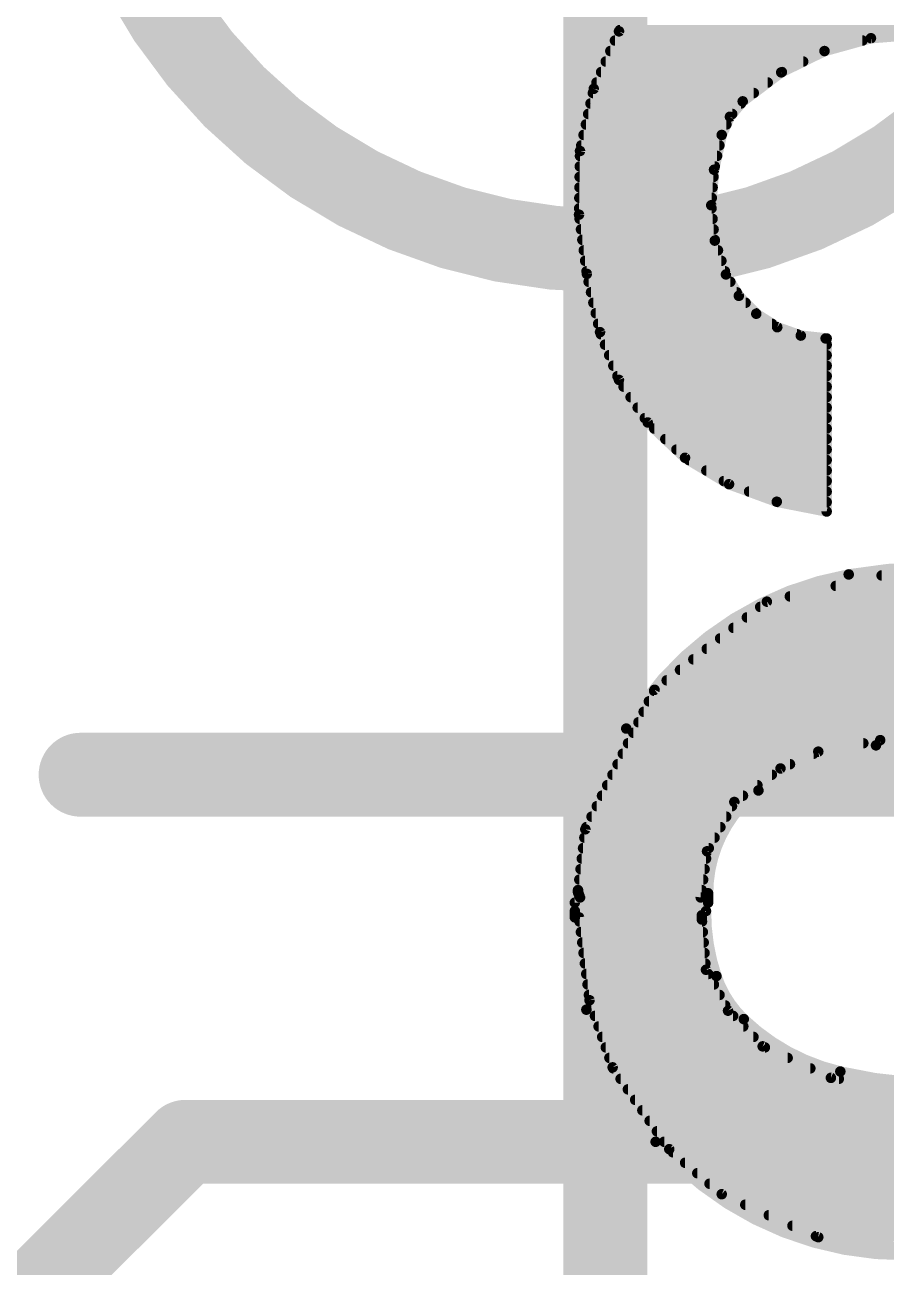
# Model space of a CAD drawing. Extents: x -3.8 to 20.4, y -11.4 to 31.9.
# Drawn here: x 2.405 to 4.49, y 8.967 to 11.976 of the extents above; entities that cross this region are included whole.
import ezdxf

# ---------------------------------------------------------------- set-up
doc = ezdxf.new("R2010")
doc.units = 0
for name, color, linetype in [('1', 12, 'CONTINUOUS'), ('16', 132, 'CONTINUOUS'), ('21', 41, 'CONTINUOUS'), ('22', 40, 'CONTINUOUS')]:
    doc.layers.add(name, color=color, linetype=linetype)

msp = doc.modelspace()

# ---------------------------------------------------------------- linework, layer by layer
at = {"layer": '1', "const_width": 0.2032}
msp.add_lwpolyline([(3.81, 1.27), (3.81, 24.13)], dxfattribs=at)
at = {"layer": '16', "const_width": 0.2032}
for points in [[(2.794, 9.271), (1.905, 8.382)], [(15.494, 9.271), (2.794, 9.271)]]:
    msp.add_lwpolyline(points, dxfattribs=at)
at = {"layer": '16', "const_width": 0.1016}
for points in [[(2.794, 9.3218, 1), (2.794, 9.2202)], [(2.8299, 9.2351, 1), (2.7581, 9.3069)]]:
    msp.add_lwpolyline(points, format="xyb", dxfattribs=at)
at = {"layer": '21'}
for points, const_width in [([(3.81, 11.43, 1), (3.81, 13.97, 1), (3.81, 11.43)], 0.2032), ([(2.54, 10.2108, 1), (2.54, 10.1092)], 0.1016)]:
    msp.add_lwpolyline(points, format="xyb", dxfattribs=dict(at, const_width=const_width))
at = {"layer": '21', "const_width": 0.2032}
msp.add_lwpolyline([(5.05, 10.16), (2.54, 10.16)], dxfattribs=at)
at = {"layer": '22', "const_width": 0.0254}
for points in [[(3.9298, 12.0852), (3.8432, 11.9603)], [(3.8454, 11.9634), (5.345, 11.9634)], [(3.8432, 11.9603), (3.7821, 11.8212)], [(3.8334, 11.938), (4.4326, 11.938)], [(4.3406, 11.9126), (4.4531, 11.9437)], [(4.4531, 11.9437), (4.5695, 11.9532)], [(3.8223, 11.9126), (4.3407, 11.9126)], [(4.2359, 11.861), (4.3406, 11.9126)], [(3.8111, 11.8872), (4.2891, 11.8872)], [(3.7999, 11.8618), (4.2376, 11.8618)], [(4.1427, 11.7907), (4.2359, 11.861)], [(3.7821, 11.8212), (3.7489, 11.6706)], [(3.7888, 11.8364), (4.2033, 11.8364)], [(3.7742, 11.7856), (4.1385, 11.7856)], [(3.7799, 11.811), (4.1696, 11.811)], [(4.1117, 11.7535), (4.1427, 11.7907)], [(3.7686, 11.7602), (4.1173, 11.7602)], [(4.0919, 11.7094), (4.1117, 11.7535)], [(3.763, 11.7348), (4.1033, 11.7348)], [(3.7574, 11.7094), (4.0919, 11.7094)], [(4.0733, 11.6252), (4.0919, 11.7094)], [(3.7489, 11.6706), (3.7465, 11.5164)], [(3.7518, 11.684), (4.0863, 11.684)], [(3.7483, 11.6332), (4.0751, 11.6332)], [(3.7487, 11.6586), (4.0807, 11.6586)], [(3.7479, 11.6078), (4.0719, 11.6078)], [(4.0665, 11.5392), (4.0733, 11.6252)], [(3.7475, 11.5824), (4.0699, 11.5824)], [(3.7471, 11.557), (4.0679, 11.557)], [(3.7465, 11.5164), (3.7654, 11.373)], [(3.7467, 11.5316), (4.0673, 11.5316)], [(4.0751, 11.4534), (4.0665, 11.5392)], [(3.7478, 11.5062), (4.0698, 11.5062)], [(3.7512, 11.4808), (4.0723, 11.4808)], [(3.7545, 11.4554), (4.0749, 11.4554)], [(4.1021, 11.3716), (4.0751, 11.4534)], [(3.7579, 11.43), (4.0828, 11.43)], [(3.7612, 11.4046), (4.0912, 11.4046)], [(3.7646, 11.3792), (4.0996, 11.3792)], [(3.7654, 11.373), (3.7973, 11.2319)], [(4.1333, 11.3198), (4.1021, 11.3716)], [(3.7697, 11.3538), (4.1128, 11.3538)], [(3.7755, 11.3284), (4.1282, 11.3284)], [(3.7812, 11.303), (4.1497, 11.303)], [(4.1755, 11.2765), (4.1333, 11.3198)], [(3.787, 11.2776), (4.1744, 11.2776)], [(4.2264, 11.2438), (4.1755, 11.2765)], [(3.7927, 11.2522), (4.2133, 11.2522)], [(4.2833, 11.2235), (4.2264, 11.2438)], [(3.7973, 11.2319), (3.8431, 11.1162)], [(3.7993, 11.2268), (4.274, 11.2268)], [(4.3434, 11.2166), (4.2833, 11.2235)], [(4.3459, 11.2166), (4.3434, 11.2166)], [(4.3459, 10.7975), (4.3459, 11.2166)], [(3.8094, 11.2014), (4.3459, 11.2014)], [(3.8194, 11.176), (4.3459, 11.176)], [(3.8295, 11.1506), (4.3459, 11.1506)], [(3.8395, 11.1252), (4.3459, 11.1252)], [(3.8431, 11.1162), (3.9128, 11.0132)], [(3.8542, 11.0998), (4.3459, 11.0998)], [(3.8714, 11.0744), (4.3459, 11.0744)], [(3.8885, 11.049), (4.3459, 11.049)], [(3.9057, 11.0236), (4.3459, 11.0236)], [(3.9128, 11.0132), (4.003, 10.9276)], [(3.9286, 10.9982), (4.3459, 10.9982)], [(3.9554, 10.9728), (4.3459, 10.9728)], [(3.9822, 10.9474), (4.3459, 10.9474)], [(4.003, 10.9276), (4.1097, 10.8636)], [(4.0124, 10.922), (4.3459, 10.922)], [(4.0547, 10.8966), (4.3459, 10.8966)], [(4.097, 10.8712), (4.3459, 10.8712)], [(4.1097, 10.8636), (4.2252, 10.8211)], [(4.1581, 10.8458), (4.3459, 10.8458)], [(4.2252, 10.8211), (4.3459, 10.7975)], [(4.229, 10.8204), (4.3459, 10.8204)], [(4.5568, 10.6604), (4.2012, 10.5791)], [(4.4789, 10.6426), (4.6702, 10.6426)], [(4.3678, 10.6172), (4.832, 10.6172)], [(4.2012, 10.5791), (3.9294, 10.3657)], [(4.2568, 10.5918), (4.9572, 10.5918)], [(4.185, 10.5664), (4.9967, 10.5664)], [(4.1527, 10.541), (5.0362, 10.541)], [(4.088, 10.4902), (5.1153, 10.4902)], [(4.1203, 10.5156), (5.0758, 10.5156)], [(4.0556, 10.4648), (5.1548, 10.4648)], [(4.0233, 10.4394), (5.1943, 10.4394)], [(3.9909, 10.414), (5.2102, 10.414)], [(3.9586, 10.3886), (5.226, 10.3886)], [(3.9294, 10.3657), (3.7617, 10.0279)], [(3.9156, 10.3378), (5.2578, 10.3378)], [(3.9282, 10.3632), (5.2419, 10.3632)], [(3.9029, 10.3124), (5.2737, 10.3124)], [(3.8903, 10.287), (5.2895, 10.287)], [(3.8777, 10.2616), (5.3054, 10.2616)], [(4.4755, 10.2438), (4.6634, 10.2489)], [(3.8651, 10.2362), (4.4347, 10.2362)], [(4.3256, 10.2159), (4.4755, 10.2438)], [(3.8525, 10.2108), (4.3141, 10.2108)], [(4.2342, 10.1752), (4.3256, 10.2159)], [(3.8273, 10.16), (4.2133, 10.16)], [(3.8399, 10.1854), (4.2571, 10.1854)], [(4.1224, 10.094), (4.2342, 10.1752)], [(3.8147, 10.1346), (4.1783, 10.1346)], [(3.8021, 10.1092), (4.1433, 10.1092)], [(3.7895, 10.0838), (4.1168, 10.0838)], [(4.0564, 9.9746), (4.1224, 10.094)], [(3.7768, 10.0584), (4.1027, 10.0584)], [(3.7617, 10.0279), (3.744, 9.8806)], [(3.7593, 10.0076), (4.0746, 10.0076)], [(3.7642, 10.033), (4.0887, 10.033)], [(3.7562, 9.9822), (4.0606, 9.9822)], [(3.7532, 9.9568), (4.054, 9.9568)], [(4.0411, 9.8628), (4.0564, 9.9746)], [(3.7501, 9.9314), (4.0505, 9.9314)], [(3.7471, 9.906), (4.047, 9.906)], [(3.744, 9.8806), (3.744, 9.8755)], [(3.744, 9.8806), (4.0435, 9.8806)], [(3.744, 9.8755), (3.749, 9.8628)], [(3.749, 9.8628), (4.0411, 9.8628)], [(4.0589, 9.8501), (4.0589, 9.873)], [(3.7363, 9.8501), (4.0589, 9.8501)], [(4.0538, 9.8298), (3.7363, 9.8298)], [(3.7363, 9.8298), (3.7363, 9.8146)], [(4.0437, 9.8196), (3.7465, 9.8146)], [(3.7465, 9.8146), (3.7719, 9.6139)], [(3.7478, 9.8044), (4.0441, 9.8044)], [(4.0437, 9.8095), (4.0437, 9.8196)], [(4.0538, 9.6876), (4.0437, 9.8095)], [(3.751, 9.779), (4.0462, 9.779)], [(3.7542, 9.7536), (4.0483, 9.7536)], [(3.7574, 9.7282), (4.0504, 9.7282)], [(3.7606, 9.7028), (4.0525, 9.7028)], [(3.7639, 9.6774), (4.0593, 9.6774)], [(4.1072, 9.5885), (4.0538, 9.6876)], [(3.7671, 9.652), (4.073, 9.652)], [(3.7703, 9.6266), (4.0867, 9.6266)], [(3.7719, 9.6139), (3.8278, 9.4513)], [(3.7763, 9.6012), (4.1004, 9.6012)], [(4.191, 9.5021), (4.1072, 9.5885)], [(3.785, 9.5758), (4.1195, 9.5758)], [(3.7937, 9.5504), (4.1442, 9.5504)], [(3.8025, 9.525), (4.1688, 9.525)], [(3.8112, 9.4996), (4.1964, 9.4996)], [(4.3561, 9.4259), (4.191, 9.5021)], [(3.8199, 9.4742), (4.2515, 9.4742)], [(3.8278, 9.4513), (3.9649, 9.2532)], [(3.8295, 9.4488), (4.3065, 9.4488)], [(3.8471, 9.4234), (4.3754, 9.4234)], [(4.5517, 9.4005), (4.3561, 9.4259)], [(3.8647, 9.398), (5.3095, 9.398)], [(3.8823, 9.3726), (5.2916, 9.3726)], [(3.8998, 9.3472), (5.2737, 9.3472)], [(3.9174, 9.3218), (5.2558, 9.3218)], [(3.935, 9.2964), (5.2353, 9.2964)], [(3.9526, 9.271), (5.211, 9.271)], [(3.9649, 9.2532), (4.0919, 9.144)], [(3.9737, 9.2456), (5.1867, 9.2456)], [(4.0033, 9.2202), (5.1624, 9.2202)], [(4.0328, 9.1948), (5.1381, 9.1948)], [(4.0624, 9.1694), (5.1024, 9.1694)], [(4.0919, 9.144), (4.3256, 9.0399)], [(4.0919, 9.144), (5.062, 9.144)], [(4.1489, 9.1186), (5.0215, 9.1186)], [(4.2059, 9.0932), (4.9557, 9.0932)], [(4.263, 9.0678), (4.8645, 9.0678)], [(4.32, 9.0424), (4.7732, 9.0424)], [(4.3256, 9.0399), (4.5441, 9.0119)]]:
    msp.add_lwpolyline(points, dxfattribs=at)
at = {"layer": '22'}
for points, const_width in [([(3.8454, 11.9697, 1), (3.8454, 11.9571)], 0.0127), ([(3.8334, 11.9444, 1), (3.8334, 11.9317)], 0.0127), ([(3.838, 11.9639, 1), (3.8485, 11.9567)], 0.0127), ([(3.8491, 11.9578, 1), (3.8374, 11.9629)], 0.0127), ([(4.4326, 11.9317, 1), (4.4326, 11.9444)], 0.0127), ([(4.4526, 11.95, 1), (4.4537, 11.9374)], 0.0127), ([(4.4548, 11.9376, 1), (4.4515, 11.9498)], 0.0127), ([(3.8223, 11.919, 1), (3.8223, 11.9063)], 0.0127), ([(4.3389, 11.9187, 1), (4.3423, 11.9065)], 0.0127), ([(4.3434, 11.9069, 1), (4.3378, 11.9183)], 0.0127), ([(4.3407, 11.9063, 1), (4.3407, 11.919)], 0.0127), ([(3.8111, 11.8935, 1), (3.8111, 11.8809)], 0.0127), ([(4.2891, 11.8809, 1), (4.2891, 11.8935)], 0.0127), ([(3.7999, 11.8681, 1), (3.7999, 11.8555)], 0.0127), ([(4.2331, 11.8667, 1), (4.2387, 11.8553)], 0.0127), ([(4.2397, 11.8559, 1), (4.2321, 11.8661)], 0.0127), ([(4.2376, 11.8555, 1), (4.2376, 11.8681)], 0.0127), ([(3.7763, 11.8238, 1), (3.7879, 11.8186)], 0.0127), ([(3.7883, 11.8198, 1), (3.7759, 11.8226)], 0.0127), ([(3.7888, 11.8428, 1), (3.7888, 11.8301)], 0.0127), ([(4.2033, 11.8301, 1), (4.2033, 11.8428)], 0.0127), ([(3.7742, 11.7919, 1), (3.7742, 11.7793)], 0.0127), ([(3.7799, 11.8173, 1), (3.7799, 11.8047)], 0.0127), ([(4.1389, 11.7958, 1), (4.1465, 11.7856)], 0.0127), ([(4.1476, 11.7866, 1), (4.1378, 11.7948)], 0.0127), ([(4.1385, 11.7793, 1), (4.1385, 11.7919)], 0.0127), ([(4.1696, 11.8047, 1), (4.1696, 11.8173)], 0.0127), ([(3.7686, 11.7666, 1), (3.7686, 11.7539)], 0.0127), ([(4.1069, 11.7576, 1), (4.1166, 11.7495)], 0.0127), ([(4.1175, 11.7509, 1), (4.1059, 11.7561)], 0.0127), ([(4.1173, 11.7539, 1), (4.1173, 11.7666)], 0.0127), ([(3.763, 11.7411, 1), (3.763, 11.7285)], 0.0127), ([(4.1033, 11.7285, 1), (4.1033, 11.7411)], 0.0127), ([(3.7574, 11.7157, 1), (3.7574, 11.7031)], 0.0127), ([(4.0861, 11.712, 1), (4.0977, 11.7068)], 0.0127), ([(4.0981, 11.708, 1), (4.0857, 11.7108)], 0.0127), ([(4.0919, 11.7031, 1), (4.0919, 11.7157)], 0.0127), ([(3.7552, 11.6705, 1), (3.7425, 11.6707)], 0.0127), ([(3.7427, 11.672, 1), (3.7551, 11.6692)], 0.0127), ([(3.7518, 11.6904, 1), (3.7518, 11.6777)], 0.0127), ([(4.0863, 11.6777, 1), (4.0863, 11.6904)], 0.0127), ([(3.7483, 11.6395, 1), (3.7483, 11.6269)], 0.0127), ([(3.7487, 11.6649, 1), (3.7487, 11.6523)], 0.0127), ([(4.0751, 11.6269, 1), (4.0751, 11.6395)], 0.0127), ([(4.0807, 11.6523, 1), (4.0807, 11.6649)], 0.0127), ([(3.7479, 11.6142, 1), (3.7479, 11.6015)], 0.0127), ([(4.0797, 11.6247, 1), (4.067, 11.6257)], 0.0127), ([(4.0671, 11.6265, 1), (4.0795, 11.6238)], 0.0127), ([(4.0719, 11.6015, 1), (4.0719, 11.6142)], 0.0127), ([(3.7475, 11.5887, 1), (3.7475, 11.5761)], 0.0127), ([(4.0699, 11.5761, 1), (4.0699, 11.5887)], 0.0127), ([(3.7471, 11.5633, 1), (3.7471, 11.5507)], 0.0127), ([(4.0679, 11.5507, 1), (4.0679, 11.5633)], 0.0127), ([(3.7528, 11.5172, 1), (3.7402, 11.5156)], 0.0127), ([(3.7467, 11.538, 1), (3.7467, 11.5253)], 0.0127), ([(4.0728, 11.5398, 1), (4.0602, 11.5386)], 0.0127), ([(4.0602, 11.5397, 1), (4.0728, 11.5387)], 0.0127), ([(4.0673, 11.5253, 1), (4.0673, 11.538)], 0.0127), ([(3.7402, 11.5165, 1), (3.7528, 11.5163)], 0.0127), ([(3.7478, 11.5125, 1), (3.7478, 11.4999)], 0.0127), ([(3.7512, 11.4871, 1), (3.7512, 11.4745)], 0.0127), ([(4.0698, 11.4999, 1), (4.0698, 11.5125)], 0.0127), ([(4.0723, 11.4745, 1), (4.0723, 11.4871)], 0.0127), ([(3.7545, 11.4618, 1), (3.7545, 11.4491)], 0.0127), ([(4.0811, 11.4554, 1), (4.069, 11.4514)], 0.0127), ([(4.0749, 11.4491, 1), (4.0749, 11.4618)], 0.0127), ([(3.7579, 11.4363, 1), (3.7579, 11.4237)], 0.0127), ([(4.0688, 11.4528, 1), (4.0814, 11.4541)], 0.0127), ([(4.0828, 11.4237, 1), (4.0828, 11.4363)], 0.0127), ([(3.7612, 11.4109, 1), (3.7612, 11.3983)], 0.0127), ([(4.0912, 11.3983, 1), (4.0912, 11.4109)], 0.0127), ([(3.7646, 11.3856, 1), (3.7646, 11.3729)], 0.0127), ([(3.7716, 11.3744, 1), (3.7592, 11.3716)], 0.0127), ([(3.7591, 11.3722, 1), (3.7717, 11.3738)], 0.0127), ([(4.1075, 11.3749, 1), (4.0967, 11.3683)], 0.0127), ([(4.0961, 11.3696, 1), (4.1081, 11.3736)], 0.0127), ([(4.0996, 11.3729, 1), (4.0996, 11.3856)], 0.0127), ([(3.7697, 11.3601, 1), (3.7697, 11.3475)], 0.0127), ([(4.1128, 11.3475, 1), (4.1128, 11.3601)], 0.0127), ([(3.7755, 11.3347, 1), (3.7755, 11.3221)], 0.0127), ([(3.7812, 11.3094, 1), (3.7812, 11.2967)], 0.0127), ([(4.1379, 11.3242, 1), (4.1288, 11.3154)], 0.0127), ([(4.1279, 11.3165, 1), (4.1388, 11.3231)], 0.0127), ([(4.1282, 11.3221, 1), (4.1282, 11.3347)], 0.0127), ([(4.1497, 11.2967, 1), (4.1497, 11.3094)], 0.0127), ([(3.787, 11.284, 1), (3.787, 11.2713)], 0.0127), ([(4.1789, 11.2818, 1), (4.1721, 11.2711)], 0.0127), ([(4.1709, 11.272, 1), (4.18, 11.2809)], 0.0127), ([(4.1744, 11.2713, 1), (4.1744, 11.284)], 0.0127), ([(3.7927, 11.2585, 1), (3.7927, 11.2459)], 0.0127), ([(4.2133, 11.2459, 1), (4.2133, 11.2585)], 0.0127), ([(4.2285, 11.2498, 1), (4.2242, 11.2378)], 0.0127), ([(4.2229, 11.2384, 1), (4.2298, 11.2491)], 0.0127), ([(3.8032, 11.2342, 1), (3.7914, 11.2296)], 0.0127), ([(3.7911, 11.2305, 1), (3.8035, 11.2333)], 0.0127), ([(3.7993, 11.2332, 1), (3.7993, 11.2205)], 0.0127), ([(4.274, 11.2205, 1), (4.274, 11.2332)], 0.0127), ([(4.284, 11.2298, 1), (4.2826, 11.2172)], 0.0127), ([(4.2812, 11.2175, 1), (4.2855, 11.2295)], 0.0127), ([(4.3434, 11.2229, 1), (4.3434, 11.2103)], 0.0127), ([(4.3523, 11.2166, 1), (4.3396, 11.2166)], 0.0127), ([(4.3427, 11.2103, 1), (4.3441, 11.2229)], 0.0127), ([(4.3459, 11.2103, 1), (4.3459, 11.2229)], 0.0127), ([(3.8094, 11.2078, 1), (3.8094, 11.1951)], 0.0127), ([(4.3459, 11.1951, 1), (4.3459, 11.2078)], 0.0127), ([(3.8194, 11.1823, 1), (3.8194, 11.1697)], 0.0127), ([(3.8295, 11.157, 1), (3.8295, 11.1443)], 0.0127), ([(4.3459, 11.1697, 1), (4.3459, 11.1823)], 0.0127), ([(4.3459, 11.1443, 1), (4.3459, 11.157)], 0.0127), ([(3.8395, 11.1316, 1), (3.8395, 11.1189)], 0.0127), ([(4.3459, 11.1189, 1), (4.3459, 11.1316)], 0.0127), ([(3.8483, 11.1198, 1), (3.8378, 11.1127)], 0.0127), ([(3.8372, 11.1139, 1), (3.849, 11.1186)], 0.0127), ([(3.8542, 11.1061, 1), (3.8542, 11.0935)], 0.0127), ([(4.3459, 11.0935, 1), (4.3459, 11.1061)], 0.0127), ([(3.8714, 11.0808, 1), (3.8714, 11.0681)], 0.0127), ([(4.3459, 11.0681, 1), (4.3459, 11.0808)], 0.0127), ([(3.8885, 11.0554, 1), (3.8885, 11.0427)], 0.0127), ([(4.3459, 11.0427, 1), (4.3459, 11.0554)], 0.0127), ([(3.9057, 11.0299, 1), (3.9057, 11.0173)], 0.0127), ([(3.9171, 11.0178, 1), (3.9084, 11.0086)], 0.0127), ([(3.9075, 11.0096, 1), (3.918, 11.0167)], 0.0127), ([(4.3459, 11.0173, 1), (4.3459, 11.0299)], 0.0127), ([(3.9286, 11.0046, 1), (3.9286, 10.9919)], 0.0127), ([(3.9554, 10.9792, 1), (3.9554, 10.9665)], 0.0127), ([(4.3459, 10.9919, 1), (4.3459, 11.0046)], 0.0127), ([(4.3459, 10.9665, 1), (4.3459, 10.9792)], 0.0127), ([(3.9822, 10.9537, 1), (3.9822, 10.9411)], 0.0127), ([(4.3459, 10.9411, 1), (4.3459, 10.9537)], 0.0127), ([(4.0063, 10.9331, 1), (3.9998, 10.9222)], 0.0127), ([(3.9987, 10.923, 1), (4.0074, 10.9322)], 0.0127), ([(4.0124, 10.9284, 1), (4.0124, 10.9157)], 0.0127), ([(4.3459, 10.9157, 1), (4.3459, 10.9284)], 0.0127), ([(4.0547, 10.903, 1), (4.0547, 10.8903)], 0.0127), ([(4.3459, 10.8903, 1), (4.3459, 10.903)], 0.0127), ([(4.097, 10.8775, 1), (4.097, 10.8649)], 0.0127), ([(4.1119, 10.8696, 1), (4.1075, 10.8576)], 0.0127), ([(4.1064, 10.8582, 1), (4.113, 10.869)], 0.0127), ([(4.3459, 10.8649, 1), (4.3459, 10.8775)], 0.0127), ([(4.1581, 10.8521, 1), (4.1581, 10.8395)], 0.0127), ([(4.2264, 10.8274, 1), (4.2239, 10.8149)], 0.0127), ([(4.229, 10.8268, 1), (4.229, 10.8141)], 0.0127), ([(4.223, 10.8152, 1), (4.2274, 10.8271)], 0.0127), ([(4.3459, 10.8395, 1), (4.3459, 10.8521)], 0.0127), ([(4.3459, 10.8141, 1), (4.3459, 10.8268)], 0.0127), ([(4.3396, 10.7975, 1), (4.3523, 10.7975)], 0.0127), ([(4.3447, 10.7913, 1), (4.3471, 10.8037)], 0.0127), ([(4.3993, 10.6451, 0.2183), (3.8608, 10.2718)], 0.0254), ([(4.7828, 10.6477, 0.0851), (4.3993, 10.6451)], 0.0254), ([(4.3982, 10.6514, 1), (4.4004, 10.6388)], 0.0127), ([(4.4004, 10.6388, 1), (4.3982, 10.6514)], 0.0127), ([(4.4789, 10.6489, 1), (4.4789, 10.6363)], 0.0127), ([(4.3678, 10.6235, 1), (4.3678, 10.6109)], 0.0127), ([(4.1998, 10.5853, 1), (4.2026, 10.5729)], 0.0127), ([(4.2051, 10.5741, 1), (4.1973, 10.5841)], 0.0127), ([(4.2568, 10.5982, 1), (4.2568, 10.5855)], 0.0127), ([(4.185, 10.5727, 1), (4.185, 10.5601)], 0.0127), ([(4.1527, 10.5473, 1), (4.1527, 10.5347)], 0.0127), ([(4.088, 10.4965, 1), (4.088, 10.4839)], 0.0127), ([(4.1203, 10.522, 1), (4.1203, 10.5093)], 0.0127), ([(4.0556, 10.4711, 1), (4.0556, 10.4585)], 0.0127), ([(4.0233, 10.4458, 1), (4.0233, 10.4331)], 0.0127), ([(3.9909, 10.4203, 1), (3.9909, 10.4077)], 0.0127), ([(3.9586, 10.3949, 1), (3.9586, 10.3823)], 0.0127), ([(3.9156, 10.3441, 1), (3.9156, 10.3315)], 0.0127), ([(3.9282, 10.3696, 1), (3.9282, 10.3569)], 0.0127), ([(3.9255, 10.3707, 1), (3.9333, 10.3607)], 0.0127), ([(3.9351, 10.3629, 1), (3.9237, 10.3685)], 0.0127), ([(3.9029, 10.3187, 1), (3.9029, 10.3061)], 0.0127), ([(3.8903, 10.2934, 1), (3.8903, 10.2807)], 0.0127), ([(3.8608, 10.2718, 0.1246), (3.7363, 9.8501)], 0.0254), ([(3.8553, 10.275, 1), (3.8663, 10.2686)], 0.0127), ([(3.8663, 10.2686, 1), (3.8553, 10.275)], 0.0127), ([(3.8777, 10.2679, 1), (3.8777, 10.2553)], 0.0127), ([(3.8651, 10.2425, 1), (3.8651, 10.2299)], 0.0127), ([(4.4653, 10.2311, 0.1478), (4.1808, 10.1219)], 0.0254), ([(4.4347, 10.2299, 1), (4.4347, 10.2425)], 0.0127), ([(4.7117, 10.2286, 0.0416), (4.4653, 10.2311)], 0.0254), ([(4.4648, 10.2374, 1), (4.4658, 10.2248)], 0.0127), ([(4.4658, 10.2248, 1), (4.4648, 10.2374)], 0.0127), ([(4.4753, 10.2501, 1), (4.4757, 10.2375)], 0.0127), ([(4.4767, 10.2376, 1), (4.4743, 10.25)], 0.0127), ([(3.8525, 10.2172, 1), (3.8525, 10.2045)], 0.0127), ([(4.3141, 10.2045, 1), (4.3141, 10.2172)], 0.0127), ([(4.3244, 10.2221, 1), (4.3268, 10.2097)], 0.0127), ([(4.3282, 10.2101, 1), (4.323, 10.2217)], 0.0127), ([(3.8273, 10.1663, 1), (3.8273, 10.1537)], 0.0127), ([(3.8399, 10.1918, 1), (3.8399, 10.1791)], 0.0127), ([(4.2133, 10.1537, 1), (4.2133, 10.1663)], 0.0127), ([(4.2316, 10.181, 1), (4.2368, 10.1694)], 0.0127), ([(4.2379, 10.1701, 1), (4.2305, 10.1803)], 0.0127), ([(4.2571, 10.1791, 1), (4.2571, 10.1918)], 0.0127), ([(3.8147, 10.141, 1), (3.8147, 10.1283)], 0.0127), ([(4.1783, 10.1283, 1), (4.1783, 10.141)], 0.0127), ([(3.8021, 10.1156, 1), (3.8021, 10.1029)], 0.0127), ([(4.1808, 10.1219, 0.2316), (4.0589, 9.873)], 0.0254), ([(4.1433, 10.1029, 1), (4.1433, 10.1156)], 0.0127), ([(4.1769, 10.1269, 1), (4.1847, 10.1169)], 0.0127), ([(4.1847, 10.1169, 1), (4.1769, 10.1269)], 0.0127), ([(3.7895, 10.0901, 1), (3.7895, 10.0775)], 0.0127), ([(4.1187, 10.0991, 1), (4.1261, 10.0889)], 0.0127), ([(4.128, 10.0909, 1), (4.1168, 10.0971)], 0.0127), ([(4.1168, 10.0775, 1), (4.1168, 10.0901)], 0.0127), ([(3.7768, 10.0648, 1), (3.7768, 10.0521)], 0.0127), ([(4.1027, 10.0521, 1), (4.1027, 10.0648)], 0.0127), ([(3.7593, 10.0139, 1), (3.7593, 10.0013)], 0.0127), ([(3.768, 10.0271, 1), (3.7554, 10.0287)], 0.0127), ([(3.756, 10.0307, 1), (3.7674, 10.0251)], 0.0127), ([(3.7642, 10.0394, 1), (3.7642, 10.0267)], 0.0127), ([(4.0746, 10.0013, 1), (4.0746, 10.0139)], 0.0127), ([(4.0887, 10.0267, 1), (4.0887, 10.0394)], 0.0127), ([(3.7562, 9.9886, 1), (3.7562, 9.9759)], 0.0127), ([(4.0606, 9.9759, 1), (4.0606, 9.9886)], 0.0127), ([(3.7532, 9.9632, 1), (3.7532, 9.9505)], 0.0127), ([(4.0508, 9.9777, 1), (4.062, 9.9715)], 0.0127), ([(4.0627, 9.9737, 1), (4.0501, 9.9755)], 0.0127), ([(4.054, 9.9505, 1), (4.054, 9.9632)], 0.0127), ([(3.7501, 9.9377, 1), (3.7501, 9.9251)], 0.0127), ([(4.0505, 9.9251, 1), (4.0505, 9.9377)], 0.0127), ([(3.7471, 9.9123, 1), (3.7471, 9.8997)], 0.0127), ([(4.047, 9.8997, 1), (4.047, 9.9123)], 0.0127), ([(3.7504, 9.8806, 1), (3.7377, 9.8806)], 0.0127), ([(3.744, 9.887, 1), (3.744, 9.8743)], 0.0127), ([(3.7499, 9.8778, 1), (3.7381, 9.8732)], 0.0127), ([(3.7377, 9.8814, 1), (3.7503, 9.8798)], 0.0127), ([(3.7377, 9.8755, 1), (3.7504, 9.8755)], 0.0127), ([(3.749, 9.8691, 1), (3.749, 9.8565)], 0.0127), ([(3.7431, 9.8605, 1), (3.7549, 9.8651)], 0.0127), ([(4.0348, 9.8637, 1), (4.0474, 9.8619)], 0.0127), ([(4.0411, 9.8565, 1), (4.0411, 9.8691)], 0.0127), ([(4.0435, 9.8743, 1), (4.0435, 9.887)], 0.0127), ([(4.0653, 9.873, 1), (4.0526, 9.873)], 0.0127), ([(4.0526, 9.873, 1), (4.0652, 9.873)], 0.0127), ([(3.7363, 9.8565, 1), (3.7363, 9.8438)], 0.0127), ([(3.73, 9.8503, 1), (3.7426, 9.8499)], 0.0127), ([(3.7427, 9.8298, 1), (3.73, 9.8298)], 0.0127), ([(3.7363, 9.8361, 1), (3.7363, 9.8235)], 0.0127), ([(4.0538, 9.8298, 0.0828), (4.0792, 9.6723)], 0.0254), ([(4.0601, 9.8298, 1), (4.0475, 9.8298)], 0.0127), ([(4.0526, 9.8501, 1), (4.0653, 9.8501)], 0.0127), ([(4.0538, 9.8235, 1), (4.0538, 9.8361)], 0.0127), ([(4.0589, 9.8438, 1), (4.0589, 9.8565)], 0.0127), ([(3.7363, 9.8146, 0.0624), (3.7643, 9.591)], 0.0254), ([(3.73, 9.8146, 1), (3.7427, 9.8146)], 0.0127), ([(3.7426, 9.8146, 1), (3.73, 9.8146)], 0.0127), ([(3.7528, 9.8154, 1), (3.7402, 9.8138)], 0.0127), ([(3.7464, 9.8209, 1), (3.7466, 9.8083)], 0.0127), ([(3.7478, 9.8108, 1), (3.7478, 9.7981)], 0.0127), ([(4.0501, 9.8196, 1), (4.0373, 9.8196)], 0.0127), ([(4.0373, 9.8095, 1), (4.0501, 9.8095)], 0.0127), ([(4.05, 9.81, 1), (4.0374, 9.809)], 0.0127), ([(4.0438, 9.8133, 1), (4.0436, 9.8259)], 0.0127), ([(4.0441, 9.7981, 1), (4.0441, 9.8108)], 0.0127), ([(3.751, 9.7853, 1), (3.751, 9.7727)], 0.0127), ([(4.0462, 9.7727, 1), (4.0462, 9.7853)], 0.0127), ([(3.7542, 9.7599, 1), (3.7542, 9.7473)], 0.0127), ([(4.0483, 9.7473, 1), (4.0483, 9.7599)], 0.0127), ([(3.7574, 9.7346, 1), (3.7574, 9.7219)], 0.0127), ([(4.0504, 9.7219, 1), (4.0504, 9.7346)], 0.0127), ([(3.7606, 9.7091, 1), (3.7606, 9.6965)], 0.0127), ([(3.7639, 9.6837, 1), (3.7639, 9.6711)], 0.0127), ([(4.0594, 9.6906, 1), (4.0482, 9.6846)], 0.0127), ([(4.0475, 9.6871, 1), (4.0601, 9.6881)], 0.0127), ([(4.0525, 9.6965, 1), (4.0525, 9.7091)], 0.0127), ([(4.0593, 9.6711, 1), (4.0593, 9.6837)], 0.0127), ([(3.7671, 9.6584, 1), (3.7671, 9.6457)], 0.0127), ([(4.0792, 9.6723, 0.1209), (4.1453, 9.5682)], 0.0254), ([(4.0852, 9.6743, 1), (4.0732, 9.6703)], 0.0127), ([(4.073, 9.6457, 1), (4.073, 9.6584)], 0.0127), ([(4.0732, 9.6703, 1), (4.0852, 9.6743)], 0.0127), ([(3.7703, 9.6329, 1), (3.7703, 9.6203)], 0.0127), ([(4.0867, 9.6203, 1), (4.0867, 9.6329)], 0.0127), ([(3.7705, 9.5926, 1), (3.7581, 9.5894)], 0.0127), ([(3.7643, 9.591, 0.1172), (3.9319, 9.271)], 0.0254), ([(3.7581, 9.5894, 1), (3.7705, 9.5926)], 0.0127), ([(3.7779, 9.616, 1), (3.7659, 9.6118)], 0.0127), ([(3.7656, 9.6131, 1), (3.7782, 9.6147)], 0.0127), ([(3.7763, 9.6075, 1), (3.7763, 9.5949)], 0.0127), ([(4.1004, 9.5949, 1), (4.1004, 9.6075)], 0.0127), ([(4.1118, 9.5929, 1), (4.1026, 9.5841)], 0.0127), ([(4.1016, 9.5855, 1), (4.1128, 9.5915)], 0.0127), ([(3.785, 9.5822, 1), (3.785, 9.5695)], 0.0127), ([(4.1195, 9.5695, 1), (4.1195, 9.5822)], 0.0127), ([(4.1453, 9.5682, 0.1342), (4.379, 9.4412)], 0.0254), ([(4.1497, 9.5728, 1), (4.1409, 9.5636)], 0.0127), ([(4.1409, 9.5636, 1), (4.1497, 9.5728)], 0.0127), ([(3.7937, 9.5567, 1), (3.7937, 9.5441)], 0.0127), ([(3.8025, 9.5313, 1), (3.8025, 9.5187)], 0.0127), ([(4.1442, 9.5441, 1), (4.1442, 9.5567)], 0.0127), ([(4.1688, 9.5187, 1), (4.1688, 9.5313)], 0.0127), ([(3.8112, 9.506, 1), (3.8112, 9.4933)], 0.0127), ([(4.1937, 9.5079, 1), (4.1883, 9.4963)], 0.0127), ([(4.1864, 9.4977, 1), (4.1956, 9.5065)], 0.0127), ([(4.1964, 9.4933, 1), (4.1964, 9.506)], 0.0127), ([(3.8199, 9.4805, 1), (3.8199, 9.4679)], 0.0127), ([(4.2515, 9.4679, 1), (4.2515, 9.4805)], 0.0127), ([(3.833, 9.4549, 1), (3.8226, 9.4477)], 0.0127), ([(3.8218, 9.4492, 1), (3.8338, 9.4534)], 0.0127), ([(3.8295, 9.4551, 1), (3.8295, 9.4425)], 0.0127), ([(4.3065, 9.4425, 1), (4.3065, 9.4551)], 0.0127), ([(4.379, 9.4412, 0.0602), (4.6304, 9.4132)], 0.0254), ([(4.3805, 9.4474, 1), (4.3775, 9.435)], 0.0127), ([(4.3775, 9.435, 1), (4.3805, 9.4474)], 0.0127), ([(3.8471, 9.4298, 1), (3.8471, 9.4171)], 0.0127), ([(4.3569, 9.4322, 1), (4.3553, 9.4196)], 0.0127), ([(4.3534, 9.4201, 1), (4.3588, 9.4317)], 0.0127), ([(4.3754, 9.4171, 1), (4.3754, 9.4298)], 0.0127), ([(3.8647, 9.4043, 1), (3.8647, 9.3917)], 0.0127), ([(3.8823, 9.3789, 1), (3.8823, 9.3663)], 0.0127), ([(3.8998, 9.3536, 1), (3.8998, 9.3409)], 0.0127), ([(3.9174, 9.3281, 1), (3.9174, 9.3155)], 0.0127), ([(3.935, 9.3027, 1), (3.935, 9.2901)], 0.0127), ([(3.9319, 9.271, 0.2195), (4.5415, 8.9967)], 0.0254), ([(3.9367, 9.2752, 1), (3.9271, 9.2668)], 0.0127), ([(3.9271, 9.2668, 1), (3.9367, 9.2752)], 0.0127), ([(3.9526, 9.2774, 1), (3.9526, 9.2647)], 0.0127), ([(3.969, 9.258, 1), (3.9608, 9.2484)], 0.0127), ([(3.9597, 9.2496, 1), (3.9701, 9.2568)], 0.0127), ([(3.9737, 9.2519, 1), (3.9737, 9.2393)], 0.0127), ([(4.0033, 9.2265, 1), (4.0033, 9.2139)], 0.0127), ([(4.0328, 9.2012, 1), (4.0328, 9.1885)], 0.0127), ([(4.0624, 9.1758, 1), (4.0624, 9.1631)], 0.0127), ([(4.0945, 9.1498, 1), (4.0893, 9.1382)], 0.0127), ([(4.0919, 9.1503, 1), (4.0919, 9.1377)], 0.0127), ([(4.0878, 9.1392, 1), (4.096, 9.1488)], 0.0127), ([(4.1489, 9.125, 1), (4.1489, 9.1123)], 0.0127), ([(4.2059, 9.0996, 1), (4.2059, 9.0869)], 0.0127), ([(4.263, 9.0741, 1), (4.263, 9.0615)], 0.0127), ([(4.32, 9.0488, 1), (4.32, 9.0361)], 0.0127), ([(4.3264, 9.0462, 1), (4.3248, 9.0336)], 0.0127), ([(4.323, 9.0341, 1), (4.3282, 9.0457)], 0.0127)]:
    msp.add_lwpolyline(points, format="xyb", dxfattribs=dict(at, const_width=const_width))

doc.saveas('drawing.dxf')
